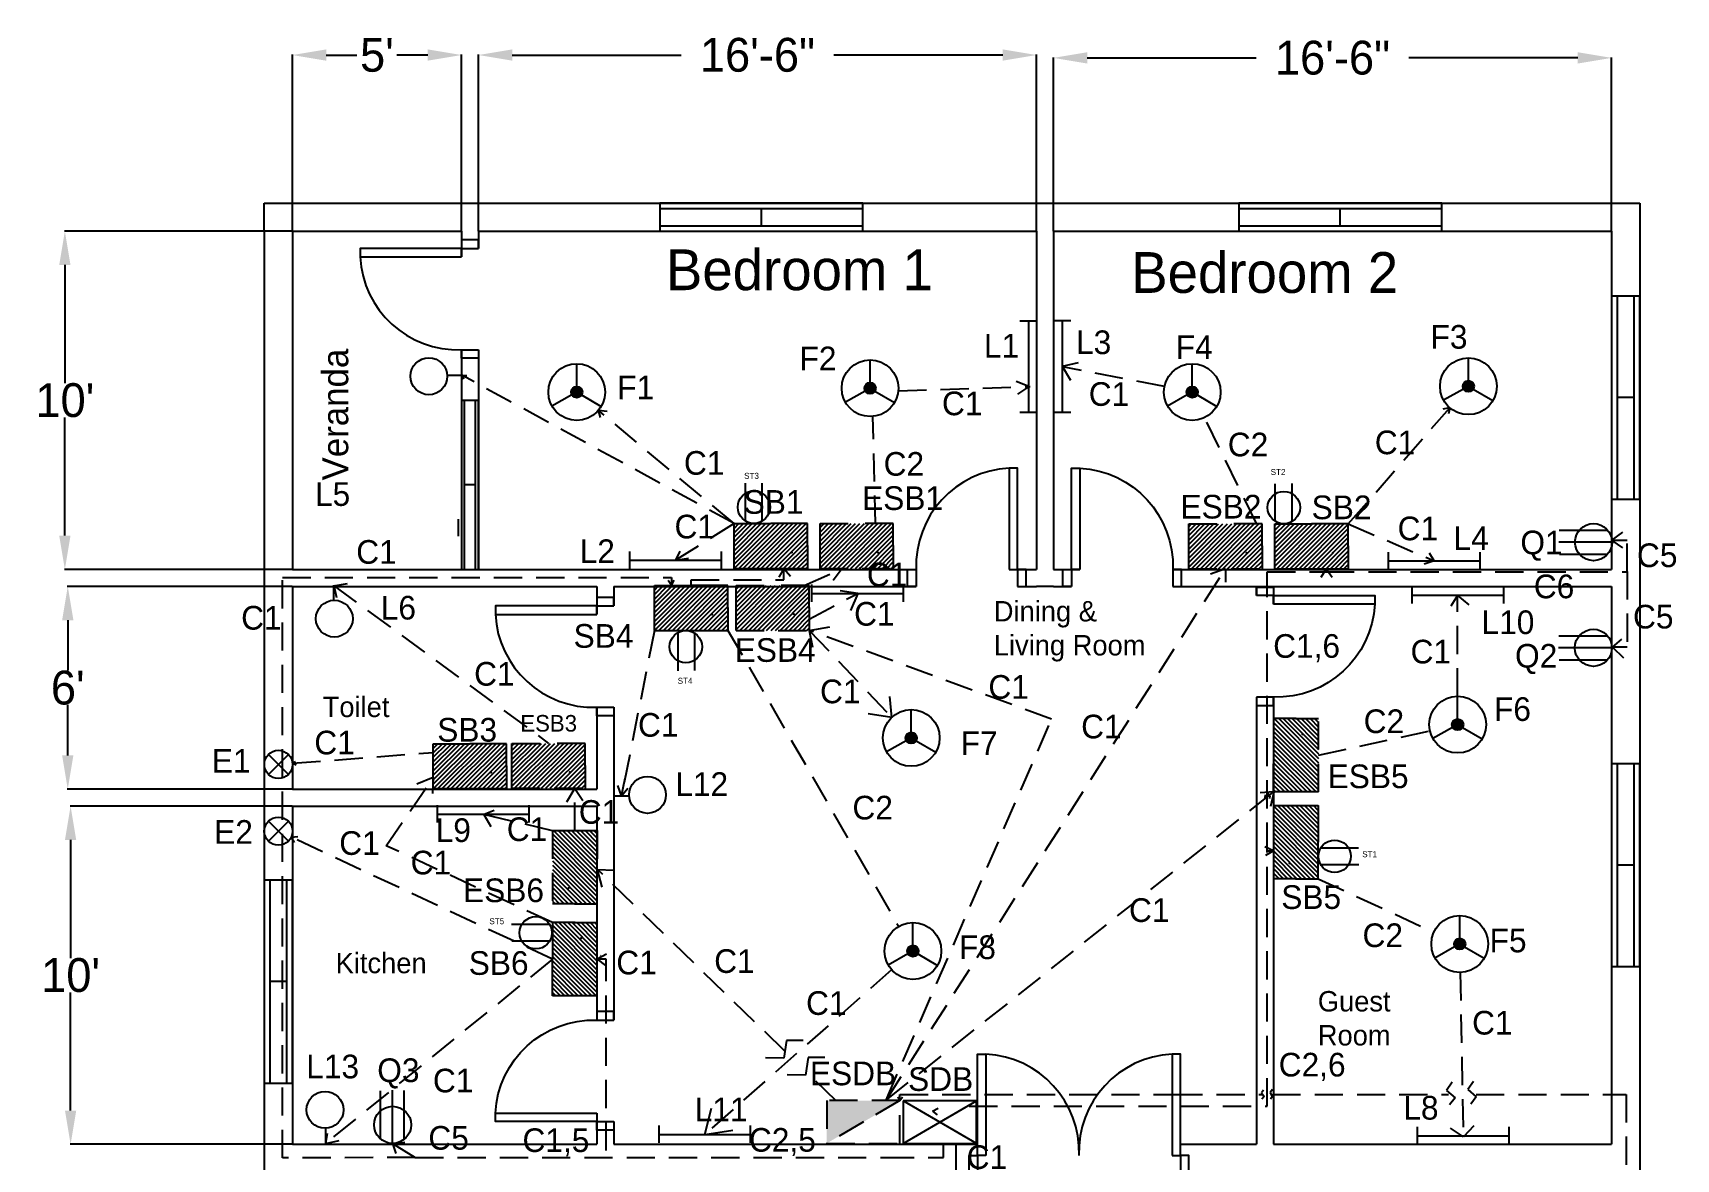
# Model space of a CAD drawing. Header units: inches. Extents: x -1679 to 1221, y -701 to 435.
# Drawn here: x 531 to 1113, y 4 to 404 of the extents above; entities that cross this region are included whole.
import ezdxf

# ---------------------------------------------------------------- set-up
doc = ezdxf.new("R2010")
doc.units = ezdxf.units.IN
doc.header["$LTSCALE"] = 40
doc.header["$MEASUREMENT"] = 0
doc.linetypes.add('HIDDEN', pattern=[0.375, 0.25, -0.125])
for name, color, linetype in [('Conduit', 160, 'HIDDEN'), ('Dimensions', 82, 'Continuous'), ('Doors', 188, 'Continuous'), ('Emergency conduit', 240, 'HIDDEN'), ('Emergency fixture', 230, 'HIDDEN'), ('Fiting and Fixtures', 17, 'Continuous'), ('Fitings and Fixture Texts', 19, 'Continuous'), ('Hidden', 7, 'HIDDEN'), ('Room Names', 200, 'Continuous'), ('Windows', 112, 'Continuous')]:
    doc.layers.add(name, color=color, linetype=linetype)
doc.dimstyles.get("Standard").update_dxf_attribs({"dimtxt": 12, "dimasz": 12, "dimexe": 0.18, "dimexo": 0.0625, "dimgap": 0.09, "dimtad": 0, "dimtih": 1, "dimtoh": 1, "dimzin": 0, "dimdsep": 46, "dimlunit": 4, "dimtxsty": 'Standard', "dimcen": 0.09, "dimadec": 0, "dimazin": 0, "dimtfac": 1, "dimtofl": 0, "dimtmove": 0, "dimatfit": 3, "dimfxl": 1, "dimtolj": 1, "dimtzin": 0, "dimarcsym": 0})

# ---------------------------------------------------------------- blocks, each defined once
blk = doc.blocks.new('SMALL WINDOW')
at = {"layer": 'Windows'}
for p, q in [((60, 6), (0, 6)), ((0, 6), (0, 0)), ((60, 0), (60, 6)), ((60, 5), (0, 5)), ((0, 1), (60, 1)), ((0, 0), (60, 0)), ((30, 1), (30, 5))]:
    blk.add_line(p, q, dxfattribs=at)
blk = doc.blocks.new('BIG WINDOW')
at = {"layer": 'Windows'}
for p, q in [((72, 10), (0, 10)), ((0, 10), (0, 0)), ((72, 8), (0, 8)), ((36, 2), (36, 8)), ((72, 0), (72, 10)), ((0, 2), (72, 2)), ((0, 0), (72, 0))]:
    blk.add_line(p, q, dxfattribs=at)
blk = doc.blocks.new('DOOR')
at = {"layer": 'Doors'}
for points in [[(36, 6), (39, 6), (39, 42), (36, 42)], [(3, 0), (0, 0), (0, 6), (3, 6)], [(39, 0), (42, 0), (42, 6), (39, 6)]]:
    blk.add_lwpolyline(points, close=True, dxfattribs=at)
blk.add_arc((37.88, 7.15), 34.9, 93.08959, 181.88331, dxfattribs=at)
blk = doc.blocks.new('DOUBLE DOOR')
at = {"layer": 'Doors'}
for points in [[(6, 6), (3, 6), (3, 42), (6, 42)], [(72, 6), (75, 6), (75, 42), (72, 42)], [(3, 0), (0, 0), (0, 6), (3, 6)], [(75, 0), (78, 0), (78, 6), (75, 6)]]:
    blk.add_lwpolyline(points, close=True, dxfattribs=at)
for centre, start, end in [((4.24, 7.26), 357.92609, 87.09982), ((73.76, 7.26), 92.90018, 182.07391)]:
    blk.add_arc(centre, 34.79, start, end, dxfattribs=at)
blk = doc.blocks.new('*D40')
at = {"layer": 'Defpoints', "color": 0, "transparency": 16777216}
for p in [(682.6, 396.29), (622.6, 333.73), (682.6, 333.73)]:
    blk.add_point(p, dxfattribs=at)
at = {"layer": 'Dimensions', "color": 0, "lineweight": -2, "transparency": 16777216}
for p, q in [((622.6, 333.79), (622.6, 396.47)), ((682.6, 333.79), (682.6, 396.47)), ((634.6, 396.29), (645.51, 396.29)), ((670.6, 396.29), (659.69, 396.29))]:
    blk.add_line(p, q, dxfattribs=at)
at = {"layer": 'Dimensions', "color": 0, "transparency": 16777216}
for points in [[(634.6, 398.29), (634.6, 394.29), (622.6, 396.29)], [(670.6, 398.29), (670.6, 394.29), (682.6, 396.29)]]:
    blk.add_solid(points, dxfattribs=at)
at = {"layer": 'Dimensions', "color": 0, "transparency": 16777216, "insert": (652.6, 396.29), "char_height": 12, "attachment_point": 5}
blk.add_mtext("\\A1;5'", dxfattribs=at)
blk = doc.blocks.new('*D41')
at = {"layer": 'Defpoints', "color": 0, "transparency": 16777216}
for p in [(886.6, 396.29), (688.6, 333.73), (886.6, 333.73)]:
    blk.add_point(p, dxfattribs=at)
at = {"layer": 'Dimensions', "color": 0, "lineweight": -2, "transparency": 16777216}
for p, q in [((688.6, 333.79), (688.6, 396.47)), ((886.6, 333.79), (886.6, 396.47)), ((700.6, 396.29), (760.51, 396.29)), ((874.6, 396.29), (814.69, 396.29))]:
    blk.add_line(p, q, dxfattribs=at)
at = {"layer": 'Dimensions', "color": 0, "transparency": 16777216}
for points in [[(700.6, 398.29), (700.6, 394.29), (688.6, 396.29)], [(874.6, 398.29), (874.6, 394.29), (886.6, 396.29)]]:
    blk.add_solid(points, dxfattribs=at)
at = {"layer": 'Dimensions', "color": 0, "transparency": 16777216, "insert": (787.6, 396.29), "char_height": 12, "attachment_point": 5}
blk.add_mtext('\\A1;16\'-6"', dxfattribs=at)
blk = doc.blocks.new('*D42')
at = {"layer": 'Defpoints', "color": 0, "transparency": 16777216}
for p in [(1090.6, 395.28), (892.6, 333.73), (1090.6, 333.73)]:
    blk.add_point(p, dxfattribs=at)
at = {"layer": 'Dimensions', "color": 0, "lineweight": -2, "transparency": 16777216}
for p, q in [((892.6, 333.79), (892.6, 395.46)), ((904.6, 395.28), (964.51, 395.28)), ((1078.6, 395.28), (1018.69, 395.28)), ((1090.6, 333.79), (1090.6, 395.46))]:
    blk.add_line(p, q, dxfattribs=at)
at = {"layer": 'Dimensions', "color": 0, "transparency": 16777216}
for points in [[(904.6, 397.28), (904.6, 393.28), (892.6, 395.28)], [(1078.6, 397.28), (1078.6, 393.28), (1090.6, 395.28)]]:
    blk.add_solid(points, dxfattribs=at)
at = {"layer": 'Dimensions', "color": 0, "transparency": 16777216, "insert": (991.6, 395.28), "char_height": 12, "attachment_point": 5}
blk.add_mtext('\\A1;16\'-6"', dxfattribs=at)
blk = doc.blocks.new('*D43')
at = {"layer": 'Defpoints', "color": 0, "transparency": 16777216}
for p in [(622.6, 333.79), (541.9, 213.73), (622.6, 213.73)]:
    blk.add_point(p, dxfattribs=at)
at = {"layer": 'Dimensions', "color": 0, "lineweight": -2, "transparency": 16777216}
for p, q in [((622.54, 333.79), (541.72, 333.79)), ((541.9, 321.79), (541.9, 279.85)), ((541.9, 225.73), (541.9, 267.67)), ((622.54, 213.73), (541.72, 213.73))]:
    blk.add_line(p, q, dxfattribs=at)
at = {"layer": 'Dimensions', "color": 0, "transparency": 16777216}
for points in [[(539.9, 321.79), (543.9, 321.79), (541.9, 333.79)], [(539.9, 225.73), (543.9, 225.73), (541.9, 213.73)]]:
    blk.add_solid(points, dxfattribs=at)
at = {"layer": 'Dimensions', "color": 0, "transparency": 16777216, "insert": (541.9, 273.76), "char_height": 12, "attachment_point": 5}
blk.add_mtext("\\A1;10'", dxfattribs=at)
blk = doc.blocks.new('*D44')
at = {"layer": 'Defpoints', "color": 0, "transparency": 16777216}
for p in [(622.6, 207.73), (542.92, 135.73), (622.6, 135.73)]:
    blk.add_point(p, dxfattribs=at)
at = {"layer": 'Dimensions', "color": 0, "lineweight": -2, "transparency": 16777216}
for p, q in [((622.54, 207.73), (542.74, 207.73)), ((542.92, 195.73), (542.92, 177.82)), ((542.92, 147.73), (542.92, 165.64)), ((622.54, 135.73), (542.74, 135.73))]:
    blk.add_line(p, q, dxfattribs=at)
at = {"layer": 'Dimensions', "color": 0, "transparency": 16777216}
for points in [[(540.92, 195.73), (544.92, 195.73), (542.92, 207.73)], [(540.92, 147.73), (544.92, 147.73), (542.92, 135.73)]]:
    blk.add_solid(points, dxfattribs=at)
at = {"layer": 'Dimensions', "color": 0, "transparency": 16777216, "insert": (542.92, 171.73), "char_height": 12, "attachment_point": 5}
blk.add_mtext("\\A1;6'", dxfattribs=at)
blk = doc.blocks.new('*D45')
at = {"layer": 'Defpoints', "color": 0, "transparency": 16777216}
for p in [(622.6, 129.73), (543.93, 9.73), (622.6, 9.73)]:
    blk.add_point(p, dxfattribs=at)
at = {"layer": 'Dimensions', "color": 0, "lineweight": -2, "transparency": 16777216}
for p, q in [((622.54, 129.73), (543.75, 129.73)), ((543.93, 117.73), (543.93, 75.82)), ((543.93, 21.73), (543.93, 63.64)), ((622.54, 9.73), (543.75, 9.73))]:
    blk.add_line(p, q, dxfattribs=at)
at = {"layer": 'Dimensions', "color": 0, "transparency": 16777216}
for points in [[(541.93, 117.73), (545.93, 117.73), (543.93, 129.73)], [(541.93, 21.73), (545.93, 21.73), (543.93, 9.73)]]:
    blk.add_solid(points, dxfattribs=at)
at = {"layer": 'Dimensions', "color": 0, "transparency": 16777216, "insert": (543.93, 69.73), "char_height": 12, "attachment_point": 5}
blk.add_mtext("\\A1;10'", dxfattribs=at)
blk = doc.blocks.new('Tube Light')
for p, q in [((0, -2.96), (0, 3.14)), ((0, 0), (32.49, 0)), ((32.49, -2.96), (32.49, 3.14))]:
    blk.add_line(p, q)
blk = doc.blocks.new('Wall bracket light at lintel level')
blk.add_line((-5.42, -0.01), (0, -0.01))
blk.add_circle((6.48, 0.27), 6.54)
blk = doc.blocks.new('A$C12DB153C')
for p, q in [((8.54, 8.54), (1.46, 1.47)), ((1.46, 8.54), (8.54, 1.47))]:
    blk.add_line(p, q)
blk.add_circle((5, 5), 5)
blk = doc.blocks.new('SDB')
h = blk.add_hatch()
h.set_pattern_fill('ANSI31', color=256, scale=9, style=0)
h.set_pattern_definition([(45, (175.4593, -47.7805), (-0.795495, 0.795495), [])])
h.paths.add_polyline_path([(0, 0), (26, 0), (26, 8.01), (26, 15.93), (13, 15.93), (0, 15.93), (0, 7.93)])
for p, q in [((0, 7.93), (0, 15.93)), ((0, 15.93), (13, 15.93)), ((26, 15.93), (13, 15.93)), ((26, 8.01), (26, 15.93)), ((0, 0), (0, 7.93)), ((26, 8.01), (26, 0)), ((0, 0), (26, 0))]:
    blk.add_line(p, q)
for p in [(26, 8.01), (26, 8.01), (26, 8.01), (20.48, 5.69)]:
    blk.add_point(p)
blk = doc.blocks.new('A$C0124305E')
for p, q in [((13.53, 8.65), (0, 8.65)), ((13.44, 2.72), (0.09, 2.72))]:
    blk.add_line(p, q)
blk.add_circle((8.56, 5.75), 5.75)
blk = doc.blocks.new('3 Pin 5A Socket')
for p, q in [((-10.06, 8.47), (6.98, 8.47)), ((-11.69, 4.13), (4.67, 4.13)), ((4.67, 4.13), (7.23, 4.13)), ((-10.23, 0), (7.11, 0))]:
    blk.add_line(p, q)
blk.add_circle((-5.12, 4.13), 6.58)
at = {"layer": 'Hidden'}
blk.add_line((-10.53, -2.05), (-10.53, -2.05), dxfattribs=at)
blk = doc.blocks.new('Ceiling Fan')
h = blk.add_hatch(color=7)
edge = h.paths.add_edge_path()
edge.add_arc((15.7, 8.9), 3.6, 0, 360)
for p, q in [((15.7, 12.5), (15.7, 26.9)), ((12.5, 7.1), (0, 0)), ((18.8, 7.1), (31.2, -0.2))]:
    blk.add_line(p, q)
for radius in [18, 3.6]:
    blk.add_circle((15.7, 8.9), radius)
blk = doc.blocks.new('DB')
for p, q in [((0, 7), (12, 7)), ((0, 0), (0, 7)), ((0, 7), (12, 0)), ((12, 7), (0, 0)), ((12, 7), (12, 0)), ((12, 0), (0, 0))]:
    blk.add_line(p, q)
blk = doc.blocks.new('ESDB')
h = blk.add_hatch(color=256)
h.set_gradient(one_color=1, tint=1, name='INVCURVED')
h.paths.add_polyline_path([(25.88, -0.09), (25.88, 15.06), (-0.09, -0.09)])
for p, q in [((25.88, 15.06), (-0.09, 15.06)), ((-0.09, 15.06), (-0.09, -0.09)), ((-0.09, -0.09), (25.88, 15.06)), ((25.88, -0.09), (25.88, 15.06)), ((-0.09, -0.09), (25.88, -0.09))]:
    blk.add_line(p, q)

msp = doc.modelspace()

# ---------------------------------------------------------------- linework, layer by layer
for p, q in [((612.605, 343.732), (1090.605, 343.732)), ((612.605, 333.732), (612.605, 343.732)), ((1090.605, 343.732), (1100.605, 343.732)), ((1100.605, 343.732), (1100.605, 333.732)), ((612.605, 333.732), (612.605, -0.268)), ((622.605, 333.732), (682.605, 333.732)), ((622.605, 333.732), (622.605, 213.732)), ((682.605, 333.732), (682.605, 324.679)), ((688.605, 333.732), (886.605, 333.732)), ((688.605, 333.732), (688.605, 327.676)), ((886.605, 333.732), (886.605, 213.732)), ((892.605, 333.732), (1090.605, 333.732)), ((892.605, 333.732), (892.605, 213.732)), ((1090.605, 333.732), (1090.605, 213.732)), ((1100.605, 333.732), (1100.605, -0.268)), ((682.605, 291.676), (682.605, 213.732)), ((688.605, 288.676), (688.605, 213.732)), ((622.605, 213.732), (682.605, 213.732)), ((688.605, 213.732), (843.861, 213.732)), ((876.865, 213.732), (886.605, 213.732)), ((892.605, 213.732), (901.963, 213.732)), ((934.967, 213.732), (1090.605, 213.732)), ((622.605, 207.732), (730.605, 207.732)), ((622.605, 207.732), (622.605, 135.732)), ((730.605, 207.732), (730.605, 197.814)), ((736.605, 207.732), (843.861, 207.732)), ((736.605, 207.732), (736.605, 200.81)), ((879.861, 207.732), (886.605, 207.732)), ((892.605, 207.732), (886.605, 207.732)), ((892.605, 207.732), (898.967, 207.732)), ((934.967, 207.732), (1090.605, 207.732)), ((964.605, 207.732), (964.605, 204.445)), ((970.605, 207.732), (970.605, 201.449)), ((1090.605, 207.732), (1090.605, 9.732)), ((730.605, 164.81), (730.605, 135.732)), ((736.605, 164.81), (736.605, 53.811)), ((964.605, 168.445), (964.605, 9.732)), ((970.605, 168.445), (970.605, 9.732)), ((622.605, 135.732), (730.605, 135.732)), ((622.605, 129.732), (730.605, 129.732)), ((622.605, 129.732), (622.605, 9.732)), ((730.605, 129.732), (730.605, 53.811)), ((730.605, 20.808), (730.605, 9.732)), ((736.605, 17.811), (736.605, 9.732)), ((622.605, 9.732), (730.605, 9.732)), ((736.605, 9.732), (865.663, 9.732)), ((937.669, 9.732), (964.605, 9.732)), ((970.605, 9.732), (1090.605, 9.732))]:
    msp.add_line(p, q)
at = {"layer": 'Conduit'}
for p, q in [((779.313, 230.05), (682.927, 282.558)), ((682.927, 282.558), (684.501, 282.558)), ((682.927, 282.558), (683.277, 281.236)), ((739.544, 274.095), (739.544, 274.095)), ((731.102, 270.247), (731.768, 267.708)), ((779.313, 230.05), (731.102, 270.216)), ((731.163, 270.216), (734.279, 269.944)), ((997.18, 229.9), (1033.161, 271.137)), ((1033.161, 271.137), (1030.694, 270.62)), ((1033.161, 271.137), (1032.708, 268.93)), ((779.309, 230.015), (758.566, 216.996)), ((997.18, 229.9), (1027.684, 216.786)), ((1090.602, 224.028), (1094.632, 227.012)), ((1096.16, 224.028), (1090.602, 224.028)), ((1090.741, 224.028), (1094.423, 221.46)), ((1096.155, 212.925), (1096.155, 224.148)), ((758.584, 216.993), (763.17, 217.687)), ((758.626, 216.993), (760.162, 220.271)), ((1027.684, 216.786), (1024.063, 215.625)), ((1027.684, 216.786), (1026.022, 219.555)), ((1027.684, 216.786), (1027.684, 216.786)), ((619.093, 4.92), (619.093, 210.883)), ((619.093, 210.883), (757.101, 210.883)), ((757.091, 208.01), (758.074, 209.958)), ((757.101, 210.883), (757.101, 208.062)), ((764.052, 208.036), (764.052, 210.029)), ((764.052, 210.029), (796.928, 210.029)), ((796.941, 214.021), (795.128, 210.965)), ((796.904, 214.021), (799.321, 211.343)), ((796.928, 210.029), (796.928, 214.059)), ((968.44, 113.902), (968.44, 212.904)), ((968.443, 212.925), (989.318, 212.925)), ((989.318, 213.974), (987.425, 210.914)), ((989.318, 212.925), (989.318, 214.082)), ((989.318, 213.974), (991.47, 210.977)), ((989.318, 212.925), (1096.155, 212.925)), ((1096.095, 213.056), (1096.095, 186.177)), ((757.108, 208.01), (755.883, 209.803)), ((751.052, 192.109), (739.397, 133.458)), ((777.128, 192.108), (837.716, 87.036)), ((1090.91, 186.177), (1094.273, 188.977)), ((1096.095, 186.177), (1090.91, 186.177)), ((1090.91, 186.177), (1094.834, 182.397)), ((622.643, 144.94), (672.527, 148.821)), ((622.643, 144.94), (623.684, 145.528)), ((622.643, 144.94), (623.925, 144.345)), ((655.931, 115.652), (672.6, 139.911)), ((672.6, 139.911), (666.812, 137.496)), ((672.6, 139.911), (672.368, 134.283)), ((739.397, 133.458), (738.07, 137.077)), ((739.397, 133.458), (740.621, 139.617)), ((739.397, 133.458), (741.565, 136.172)), ((741.565, 136.172), (741.565, 136.172)), ((622.18, 118.742), (624.567, 118.931)), ((714.847, 75.415), (622.18, 118.742)), ((622.18, 118.742), (623.227, 116.784)), ((714.847, 88.415), (655.931, 115.652)), ((970.655, 113.895), (967.6, 115.295)), ((970.633, 113.889), (967.853, 112.269)), ((968.44, 23.259), (968.44, 113.902)), ((968.44, 113.902), (970.667, 113.902)), ((986.549, 103.986), (986.549, 103.986)), ((986.549, 103.986), (1027.56, 85.032)), ((730.701, 75.553), (734.055, 77.368)), ((731.976, 76.732), (732.147, 76.902)), ((714.847, 75.415), (634.455, 10.064)), ((733.872, 75.484), (730.726, 75.484)), ((730.77, 75.483), (733.705, 73.249)), ((733.872, 7.573), (733.872, 75.484)), ((835.194, 71.669), (768.92, 13.247)), ((1036.88, 70.753), (1037.964, 12.753)), ((768.92, 13.247), (771.327, 22.561)), ((849.71, 21.479), (851.642, 22.562)), ((849.71, 21.502), (851.289, 20.255)), ((862.72, 23.259), (968.44, 23.259)), ((634.476, 10.035), (635.049, 13.627)), ((768.92, 13.247), (780.55, 15.007)), ((1038.009, 12.407), (1033.457, 15.439)), ((1041.694, 16.305), (1038.009, 12.407)), ((634.476, 10.035), (639.166, 11.128)), ((658.148, 10.061), (666.207, 5.047)), ((658.159, 10.054), (662.495, 10.473)), ((658.159, 10.054), (659.324, 6.515)), ((853.634, 5.047), (853.634, 9.995)), ((858.125, -0.017), (858.125, 10.064)), ((666.207, 5.047), (619.093, 4.92)), ((666.207, 5.047), (833.173, 5.047)), ((833.173, 5.047), (853.634, 5.047))]:
    msp.add_line(p, q, dxfattribs=at)
at = {"layer": 'Doors'}
msp.add_line((681.553, 225.594), (681.553, 231.594), dxfattribs=at)
at = {"layer": 'Emergency conduit'}
for p, q in [((895.696, 285.846), (898.658, 280.943)), ((895.78, 285.846), (901.451, 287.199)), ((931.944, 278.608), (895.782, 285.676)), ((883.862, 278.607), (879.352, 280.488)), ((837.552, 277.128), (884.307, 278.629)), ((883.713, 278.558), (879.898, 275.934)), ((829.448, 229.928), (828.571, 268.115)), ((964.608, 230.013), (946.232, 267.639)), ((804.111, 208.012), (817.683, 214.044)), ((817.504, 214.044), (811.166, 213.567)), ((817.683, 214.044), (814.455, 209.864)), ((823.791, 213.708), (823.979, 214.46)), ((833.199, 25.399), (953.594, 213.976)), ((953.594, 213.976), (948.259, 212.019)), ((953.594, 213.976), (953.687, 209.226)), ((637.221, 208.053), (713.51, 152.009)), ((637.265, 208.033), (638.286, 203.798)), ((637.316, 207.982), (642.118, 208.697)), ((805.992, 196.129), (823.144, 205.243)), ((823.144, 205.243), (816.934, 206.167)), ((823.144, 205.243), (820.608, 199.133)), ((1035.912, 204.517), (1033.523, 200.698)), ((1035.912, 204.457), (1039.974, 201.176)), ((1035.973, 168.725), (1035.973, 204.558)), ((805.992, 192.127), (813.301, 193.363)), ((805.992, 192.127), (835.218, 161.252)), ((891.954, 160.598), (805.992, 192.127)), ((805.992, 192.127), (807.148, 186.143)), ((835.218, 161.252), (834.505, 168.701)), ((835.218, 161.252), (826.905, 162.533)), ((833.199, 25.399), (891.954, 160.598)), ((986.622, 147.792), (1026.149, 156.501)), ((722.766, 136.065), (719.815, 131.174)), ((722.766, 121.082), (722.766, 136.065)), ((722.769, 136.032), (725.624, 131.729)), ((970.746, 134.792), (965.898, 134.503)), ((968.747, 134.426), (968.588, 133.436)), ((969.224, 133.625), (970.692, 134.792)), ((970.742, 134.733), (969.589, 129.587)), ((690.628, 126.902), (694.224, 128.318)), ((833.199, 25.399), (967.761, 132.46)), ((967.695, 133.705), (967.536, 132.715)), ((967.536, 132.715), (968.368, 132.727)), ((968.368, 132.727), (968.197, 131.7)), ((968.588, 133.436), (969.42, 133.448)), ((969.42, 133.448), (969.249, 132.421)), ((714.894, 120.978), (690.542, 126.797)), ((690.542, 126.797), (692.989, 122.491)), ((797.33, 42.763), (730.803, 107.317)), ((730.803, 107.317), (736.594, 107.022)), ((732.539, 101.01), (730.87, 107.203)), ((797.856, 46.527), (796.981, 40.26)), ((803.838, 46.527), (797.856, 46.527)), ((796.981, 40.26), (790.414, 40.406)), ((805.572, 40.512), (804.696, 34.245)), ((815.475, 25.156), (804.865, 35.452)), ((811.554, 40.512), (805.572, 40.512)), ((804.696, 34.245), (798.13, 34.391)), ((1034.068, 31.743), (1032.048, 28.879)), ((1041.596, 32.036), (1039.576, 29.172)), ((1039.576, 29.172), (1042.606, 26.535)), ((838.149, 25.25), (837.515, 26.562)), ((838.125, 25.226), (839.056, 26.584)), ((838.149, 25.25), (838.149, 27.458)), ((838.149, 27.458), (935.451, 27.458)), ((935.451, 27.458), (966.568, 27.458)), ((967.143, 29.003), (966.439, 28.021)), ((966.439, 28.021), (967.393, 26.658)), ((967.393, 26.658), (966.556, 25.807)), ((970.357, 29.135), (969.491, 28.109)), ((969.491, 28.109), (970.21, 26.584)), ((970.21, 26.584), (969.565, 25.807)), ((970.293, 27.458), (1032.752, 27.458)), ((1032.048, 28.879), (1035.079, 26.242)), ((1035.079, 26.242), (1033.123, 23.703)), ((1042.606, 26.535), (1040.651, 23.996)), ((1042.547, 27.458), (1095.738, 27.458)), ((1095.738, 27.458), (1095.935, -31.926))]:
    msp.add_line(p, q, dxfattribs=at)

# ---------------------------------------------------------------- block references
at = {"layer": 'Doors', "rotation": 90}
for p in [(688.605, 288.676), (736.605, 161.81)]:
    msp.add_blockref('DOOR', p, dxfattribs=at)
at = {"layer": 'Doors'}
for name, p in [('DOOR', (840.861, 207.732)), ('DOUBLE DOOR', (862.666, -0.268))]:
    msp.add_blockref(name, p, dxfattribs=at)
at = {"layer": 'Doors', "xscale": -1}
msp.add_blockref('DOOR', (937.967, 207.732), dxfattribs=at)
for p, rotation in [((964.611, 165.445), 270), ((736.605, 56.811), 90)]:
    msp.add_blockref('DOOR', p, dxfattribs=dict(at, rotation=rotation))
at = {"layer": 'Emergency fixture'}
for p in [(809.789, 214.1), (940.594, 213.976), (779.992, 192.127), (700.51, 136.083)]:
    msp.add_blockref('SDB', p, dxfattribs=at)
for name, p, rotation in [('SDB', (986.622, 134.792), 90), ('SDB', (714.835, 121.082), 270), ('ESDB', (838.033, 25.134), 180)]:
    msp.add_blockref(name, p, dxfattribs=dict(at, rotation=rotation))
at = {"layer": 'Fiting and Fixtures'}
for name, p, rotation in [('Tube Light', (883.809, 269.391), 90), ('Tube Light', (895.782, 269.433), 90), ('Wall bracket light at lintel level', (677.507, 282.555), 179.9757667283825), ('A$C0124305E', (780.577, 244.399), 270), ('A$C0124305E', (968.584, 244.263), 270), ('3 Pin 5A Socket', (1079.072, 227.564), 180), ('Wall bracket light at lintel level', (637.225, 202.747), 269.9757667283759), ('3 Pin 5A Socket', (1079.03, 190.064), 180), ('A$C0124305E', (767.947, 177.755), 90), ('Wall bracket light at lintel level', (742.108, 133.463), 359.9757667283792), ('SDB', (970.622, 129.986), 270), ('A$C0124305E', (1000.906, 117.694), 180), ('SDB', (730.774, 62.415), 90), ('Wall bracket light at lintel level', (634.452, 15.484), 89.97576672837594), ('3 Pin 5A Socket', (662.281, 21.753), 90)]:
    msp.add_blockref(name, p, dxfattribs=dict(at, rotation=rotation))
at = {"layer": 'Fiting and Fixtures', "xscale": 0.5588945777258232, "yscale": 0.5588945777258232, "zscale": 0.5588945777258232}
for p in [(714.7, 271.718), (818.781, 273.077), (933.065, 271.718), (1031.023, 273.757), (833.382, 148.985), (1027.221, 153.704), (833.989, 73.361), (1027.94, 75.851)]:
    msp.add_blockref('Ceiling Fan', p, dxfattribs=at)
at = {"layer": 'Fiting and Fixtures'}
for name, p in [('SDB', (779.309, 214.084)), ('SDB', (971.18, 213.974)), ('Tube Light', (742.322, 216.996)), ('Tube Light', (1011.441, 216.786)), ('SDB', (751.052, 192.109)), ('Tube Light', (806.901, 205.243)), ('Tube Light', (1019.885, 204.558)), ('SDB', (672.6, 135.946)), ('A$C12DB153C', (612.656, 139.551)), ('Tube Light', (674.071, 126.94)), ('A$C12DB153C', (612.649, 115.859)), ('A$C0124305E', (700.388, 79.053)), ('Tube Light', (752.677, 13.247)), ('Tube Light', (1021.721, 12.753))]:
    msp.add_blockref(name, p, dxfattribs=at)
at = {"layer": 'Fiting and Fixtures', "xscale": -2.164439392011673, "yscale": 2.16443939201173, "zscale": 2.1644393920117, "rotation": 180}
msp.add_blockref('DB', (839.313, 25.134), dxfattribs=at)
at = {"layer": 'Windows'}
for p in [(752.99, 333.732), (958.334, 333.732)]:
    msp.add_blockref('BIG WINDOW', p, dxfattribs=at)
at = {"layer": 'Windows', "rotation": 90}
for name, p in [('BIG WINDOW', (1100.605, 238.732)), ('SMALL WINDOW', (688.605, 213.732)), ('BIG WINDOW', (1100.605, 72.79)), ('BIG WINDOW', (622.605, 31.491))]:
    msp.add_blockref(name, p, dxfattribs=at)

# ---------------------------------------------------------------- texts
at = {"layer": 'Fitings and Fixture Texts'}
for s, insert, char_height, width, attachment_point in [('L1', (867.939, 297.347), 8.4, 18.23158, 1), ('L3', (900.607, 298.554), 8.4, 18.23158, 1), ('F3', (1026.365, 300.472), 8.4, 29.71718, 1), ('F2', (802.516, 292.814), 8.4, 18.23158, 1), ('F4', (935.995, 296.861), 8.4, 18.23158, 1), ('F1', (737.833, 282.54), 8.4, 18.23158, 1), ('C1', (905.129, 280.195), 8.4, 18.23158, 1), ('C1', (853.051, 276.868), 8.4, 18.23158, 1), ('C2', (954.446, 262.271), 8.4, 18.23158, 1), ('C1', (1006.603, 263.026), 8.4, 18.23158, 1), ('C1', (761.503, 255.743), 8.4, 18.23158, 1), ('C2', (832.36, 255.397), 8.4, 18.23158, 1), ('ST3', (782.867, 248.021), 2.1393, 7.37072, 1), ('ST2', (969.658, 249.394), 2.1393, 7.37072, 1), ('L5', (630.624, 244.692), 8.4, 18.23158, 1), ('SB1', (782.693, 241.897), 8.4, 28.94088, 1), ('ESB1', (824.71, 243.242), 8.4, 28.94088, 1), ('ESB2', (937.666, 240.21), 8.4, 28.94088, 1), ('SB2', (984.19, 239.975), 8.4, 28.94088, 1), ('C1', (758.172, 233.151), 8.4, 18.23158, 1), ('C1', (1014.694, 232.496), 8.4, 18.23158, 1), ('L4', (1034.535, 229.07), 8.4, 18.23158, 1), ('Q1', (1058.251, 227.505), 8.4, 18.23158, 1), ('C1', (645.256, 224.157), 8.4, 18.23158, 1), ('L2', (724.516, 224.41), 8.4, 28.94088, 1), ('C5', (1099.611, 222.973), 8.4, 18.23158, 1), ('C1', (826.416, 216.162), 8.4, 18.23158, 1), ('C6', (1063.008, 211.91), 8.4, 18.23158, 1), ('L6', (653.963, 204.364), 8.4, 18.23158, 1), ('C1', (604.434, 200.789), 8.4, 18.23158, 1), ('C1', (821.876, 202.188), 8.4, 87.86268, 1), ('L10', (1044.468, 199.203), 8.4, 18.23158, 1), ('C5', (1098.204, 201.186), 8.4, 18.23158, 1), ('SB4', (722.37, 194.352), 8.4, 28.94088, 1), ('ESB4', (779.526, 189.348), 8.4, 28.94088, 1), ('C1,6', (970.545, 190.779), 8.4, 18.23158, 1), ('C1', (1019.288, 188.782), 8.4, 18.23158, 1), ('C1', (687.078, 180.896), 8.4, 18.23158, 1), ('ST4', (759.3, 175.288), 2.1393, 7.37072, 1), ('C1', (869.52, 176.246), 8.4, 18.23158, 1), ('C1', (809.801, 174.658), 8.4, 87.86268, 1), ('C2', (1002.651, 164.067), 8.4, 18.23158, 1), ('F6', (1048.887, 168.378), 8.4, 18.23158, 1), ('SB3', (673.996, 161.035), 8.4, 28.94088, 1), ('ESB3', (703.474, 162.08), 5.88, 20.25861, 1), ('C1', (745.224, 162.784), 8.4, 18.23158, 1), ('C1', (902.432, 162.19), 8.4, 33.0737, 1), ('C1', (630.39, 156.505), 8.4, 18.23158, 1), ('F7', (859.7, 147.908), 8.4, 18.23158, 7), ('E1', (594.052, 150.014), 8.4, 18.23158, 1), ('L12', (758.443, 141.768), 8.4, 18.23158, 1), ('ESB5', (989.863, 144.523), 8.4, 28.94088, 1), ('C1', (724.226, 131.875), 8.4, 18.23158, 1), ('C2', (821.281, 133.409), 8.4, 18.23158, 1), ('E2', (594.859, 124.782), 8.4, 18.23158, 1), ('L9', (673.448, 125.411), 8.4, 18.23158, 1), ('C1', (698.666, 125.756), 8.4, 18.23158, 1), ('C1', (639.23, 120.847), 8.4, 18.23158, 1), ('C1', (664.575, 113.916), 8.4, 18.23158, 1), ('ST1', (1002.14, 113.75), 2.1393, 7.37072, 1), ('ESB6', (683.147, 104.075), 8.4, 28.94088, 1), ('SB5', (973.421, 101.662), 8.4, 28.94088, 1), ('C1', (919.41, 97.042), 8.4, 18.23158, 1), ('ST5', (692.489, 89.977), 2.1393, 7.37072, 1), ('C2', (1002.244, 88.123), 8.4, 18.23158, 1), ('F8', (859.076, 83.87), 8.4, 18.23158, 1), ('F5', (1047.33, 77.741), 8.4, 15.51587, 7), ('SB6', (685.166, 78.272), 8.4, 28.94088, 1), ('C1', (737.522, 78.45), 8.4, 18.23158, 1), ('C1', (772.245, 78.958), 8.4, 18.23158, 1), ('C1', (804.838, 64.062), 8.4, 18.23158, 1), ('C1', (1041.115, 57.082), 8.4, 18.23158, 1), ('L13', (627.53, 41.553), 8.4, 18.23158, 1), ('C2,6', (972.515, 42.202), 8.4, 18.23158, 1), ('C1', (672.462, 36.56), 8.4, 18.23158, 1), ('ESDB', (806.215, 39.096), 8.4, 28.94088, 1), ('SDB', (841.037, 37.089), 8.4, 28.94088, 1), ('L11', (765.324, 26.337), 8.4, 18.23158, 1), ('L8', (1016.72, 26.904), 8.4, 18.23158, 1), ('C5', (670.848, 16.228), 8.4, 18.23158, 1), ('C1,5', (704.24, 15.395), 8.4, 18.23158, 1), ('C2,5', (784.578, 15.517), 8.4, 18.23158, 1), ('C1', (861.819, 9.387), 8.4, 18.23158, 1)]:
    msp.add_mtext(s, dxfattribs=dict(at, insert=insert, char_height=char_height, width=width, attachment_point=attachment_point))
at = {"layer": 'Fitings and Fixture Texts', "char_height": 8.4, "width": 18.23158, "attachment_point": 7, "rotation": 0.000063}
for s, insert in [('Q2', (1056.343, 176.582)), ('Q3', (652.713, 29.514))]:
    msp.add_mtext(s, dxfattribs=dict(at, insert=insert))
at = {"layer": 'Room Names'}
for s, insert, char_height, width, attachment_point in [('Bedroom 1', (755.129, 327.324), 14.477, 3775.54116, 1), ('Bedroom 2', (920.193, 326.355), 14.477, 3775.54116, 1), ('Dining & \\PLiving Room', (871.438, 181.043), 7.23849, 1914.78674, 7), ('Toilet', (633.358, 168.589), 7.2385, 1887.77058, 1), ('Kitchen', (637.949, 77.682), 7.2385, 1886.97218, 1), ('Guest \\PRoom', (986.38, 64.118), 7.2385, 1886.97218, 1)]:
    msp.add_mtext(s, dxfattribs=dict(at, insert=insert, char_height=char_height, width=width, attachment_point=attachment_point))
at = {"layer": 'Room Names', "insert": (633.177, 245.318), "char_height": 9.246, "width": 2411.32804, "attachment_point": 1, "rotation": 90}
msp.add_mtext('Veranda', dxfattribs=at)

# ---------------------------------------------------------------- dimensions: what is measured, and where the dimension line sits
at = {"layer": 'Dimensions'}
for base, p1, p2, picture, middle in [((682.605, 396.288), (622.605, 333.732), (682.605, 333.732), '*D40', (652.605, 396.288)), ((886.605, 396.288), (688.605, 333.732), (886.605, 333.732), '*D41', (787.605, 396.288)), ((1090.605, 395.277), (892.605, 333.732), (1090.605, 333.732), '*D42', (991.605, 395.277))]:
    dim = msp.add_linear_dim(base=base, p1=p1, p2=p2, dimstyle='Standard', dxfattribs=at)
    dim.commit()
    dim.dimension.update_dxf_attribs({"geometry": picture, "text_midpoint": middle})
for base, p1, p2, picture, middle in [((541.903, 213.732), (622.605, 333.795), (622.605, 213.732), '*D43', (541.903, 273.763)), ((542.915, 135.732), (622.605, 207.732), (622.605, 135.732), '*D44', (542.915, 171.732)), ((543.927, 9.732), (622.605, 129.732), (622.605, 9.732), '*D45', (543.927, 69.732))]:
    dim = msp.add_linear_dim(base=base, p1=p1, p2=p2, angle=90, dimstyle='Standard', dxfattribs=at)
    dim.commit()
    dim.dimension.update_dxf_attribs({"geometry": picture, "text_midpoint": middle})

doc.saveas('drawing.dxf')
